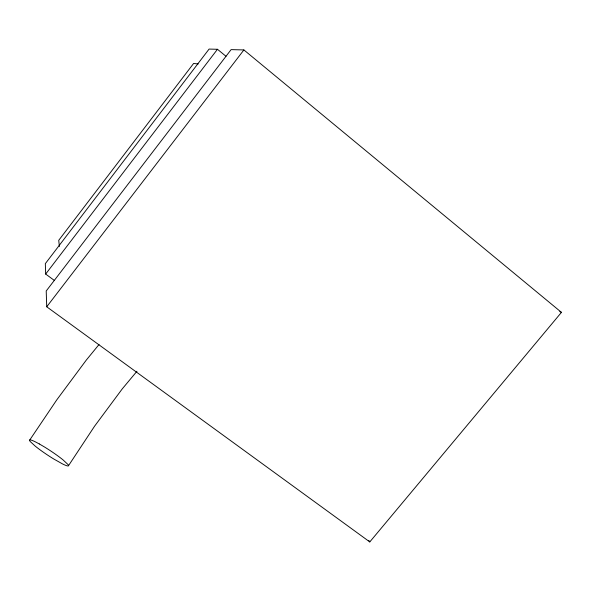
<?xml version="1.0" encoding="UTF-8"?>
<svg xmlns="http://www.w3.org/2000/svg" width="591" height="591" viewBox="0 0 591 591"><rect width="100%" height="100%" fill="white"/><g stroke="black" fill="none" stroke-linecap="round" stroke-linejoin="round"><path stroke-width="0.89" d="M68.512 465.678L94.597 426.17L122.293 388.834L136.964 371.251M29.55 440.302L56.802 399.834L86.234 360.163L99.015 344.531M54.594 280.622L45.67 274.061L217.466 49.282L226.013 56.3M46.726 306.788L243.898 49.939L561.45 312.366L369.789 541.925L46.726 306.788L46.216 290.979L231.103 49.622L243.898 49.939M217.466 49.282L209.088 49.075L45.337 263.638L45.67 274.061M198.162 63.983L193.619 63.436L58.738 240.308L59.381 246.484M559.817 311.531L561.45 312.366M368.784 540.418L369.789 541.925M39.309 443.952L35.224 441.787A22.561 2.534 33.4 0 0 30.244 441.543L35.283 446.183A23.684 2.667 33.4 0 0 53.781 459.008L62.483 463.905A22.554 2.534 33.4 0 0 67.995 464.541L63.134 459.968A23.655 2.659 33.4 0 0 44.096 446.752L39.309 443.952"/></g></svg>
